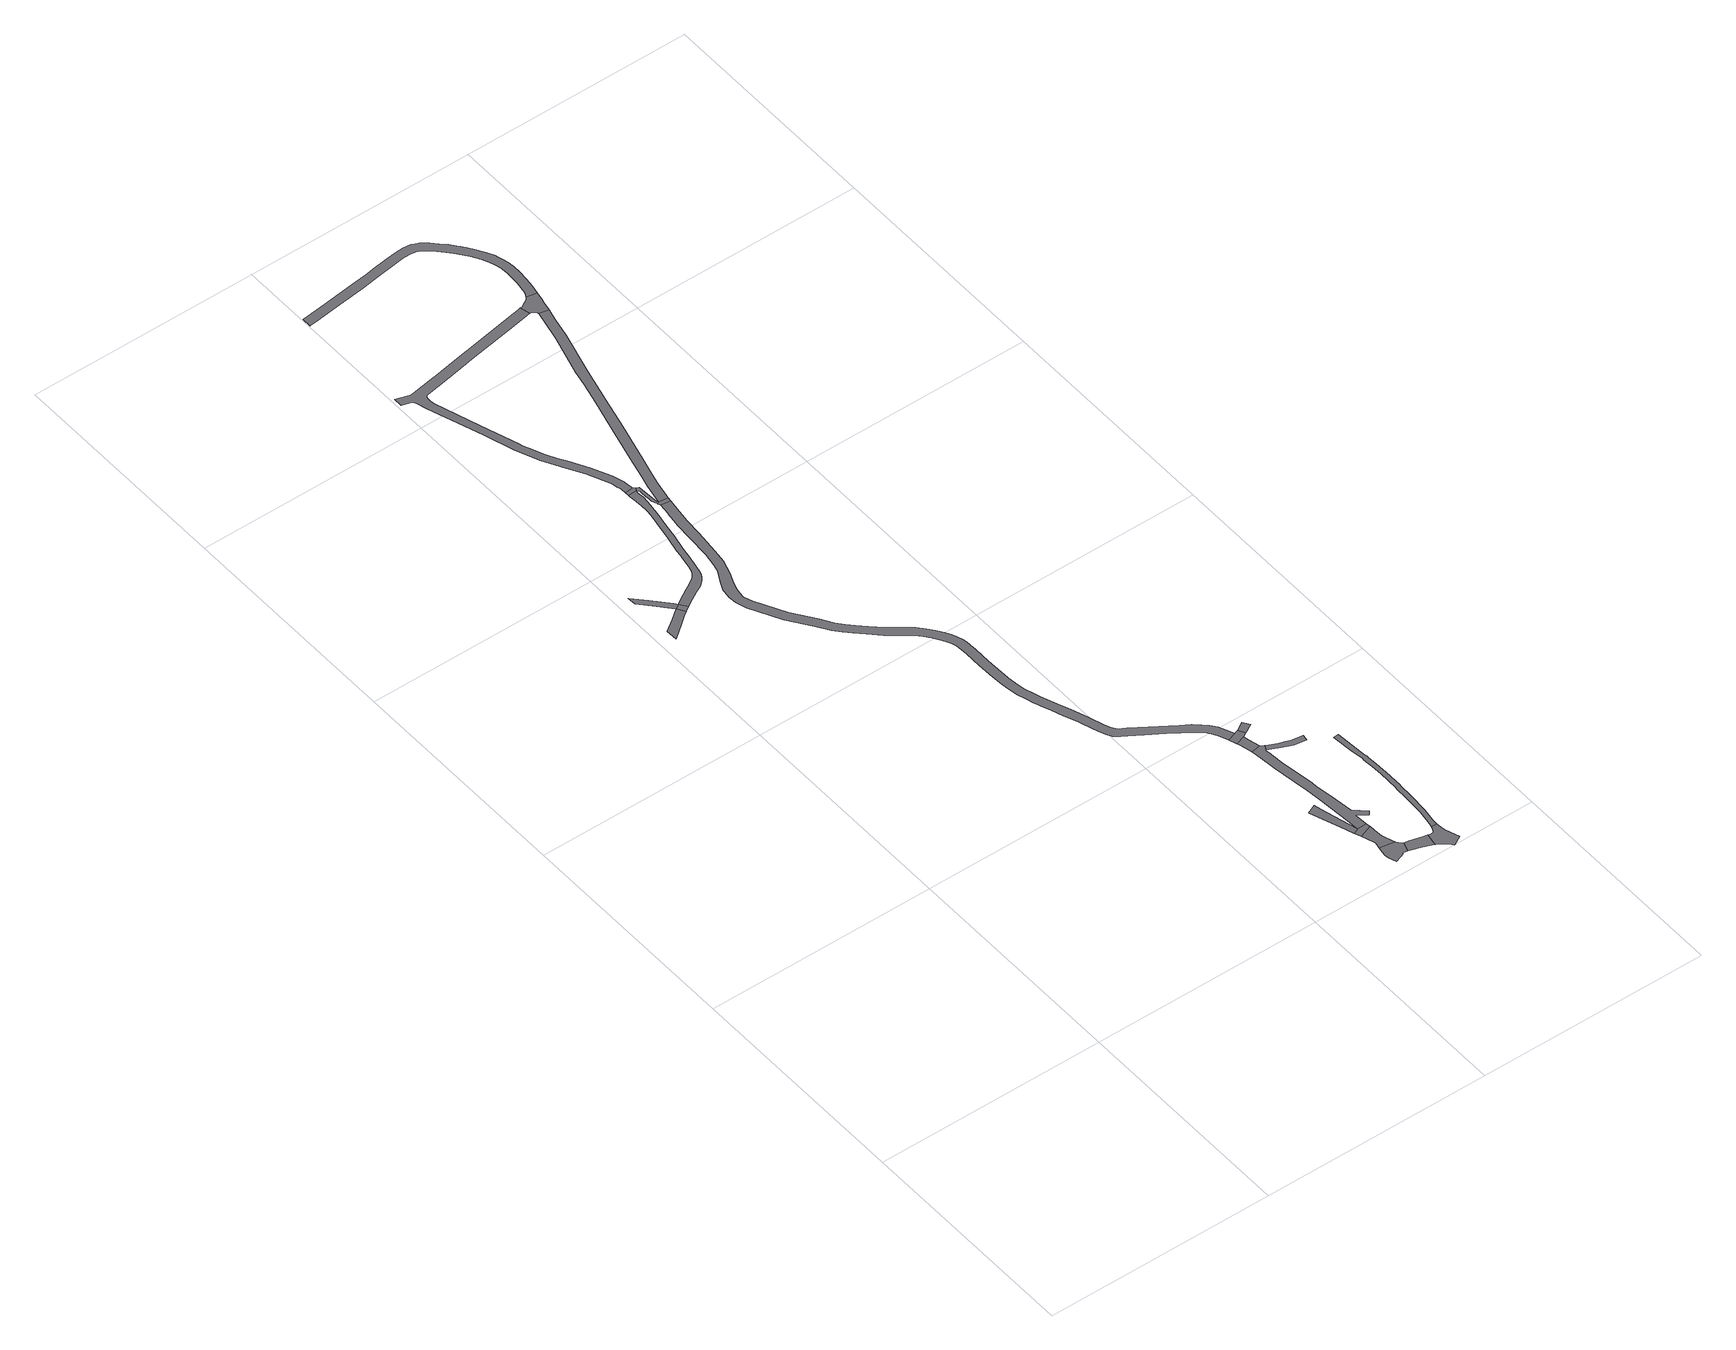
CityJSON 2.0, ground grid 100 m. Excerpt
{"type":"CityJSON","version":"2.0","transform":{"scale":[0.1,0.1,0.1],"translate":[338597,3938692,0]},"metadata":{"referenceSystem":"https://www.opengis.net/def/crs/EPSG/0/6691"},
"CityObjects":{
"road1":{"type":"Road","geometry":[{"type":"MultiSurface","lod":"1","boundaries":[[[0,1,2,3,4,5,6]]]}]},
"road2":{"type":"Road","attributes":{"RoadStructureAttribute.sectionType":"1"},"geometry":[{"type":"MultiSurface","lod":"1","boundaries":[[[7,8,9,10,11,12,13,6]]]}]},
"road3":{"type":"Road","geometry":[{"type":"MultiSurface","lod":"1","boundaries":[[[5,14,7,6]]]}]},
"road4":{"type":"Road","attributes":{"RoadStructureAttribute.sectionType":"1"},"geometry":[{"type":"MultiSurface","lod":"1","boundaries":[[[15,16,17,18,19,20,21,22,23,24,25,26,27,28,29,30,31,32,33,34,7,14,35,36,37,38,39,40,41,42,43,44,45,46,47,48,49,50,51,52,53]]]}]},
"road5":{"type":"Road","geometry":[{"type":"MultiSurface","lod":"1","boundaries":[[[54,55,56,57,58,15,53]]]}]},
"road6":{"type":"Road","attributes":{"RoadStructureAttribute.sectionType":"1"},"geometry":[{"type":"MultiSurface","lod":"1","boundaries":[[[59,60,61,62,54,53,63,64,65,66,67,68,69]]]}]},
"road7":{"type":"Road","geometry":[{"type":"MultiSurface","lod":"1","boundaries":[[[70,71,72,73,59,69]]]}]},
"road8":{"type":"Road","attributes":{"RoadStructureAttribute.sectionType":"1"},"geometry":[{"type":"MultiSurface","lod":"1","boundaries":[[[71,74,75,76,77,78,79,80,81,82,83,84,85,86,87,88,89,90,91,92,93,94,95,96,97,98,99,100,101,102,103,104,105,106,107,108,109,110,111,112,113,114,115,116,117,118,119,120,121,122,123,124,125,126,127,128,129,130,131,132,133,134,135,136,137,138,139,140,141,142,143,144,145,146,147,148,149,150,151,152,153,154,155,156,157,158,159,160,161,162,163,164,165,166,167,168,169,170,171,172,173,174,175,176,177,178,179,180,181,182,183,184,185,186,187,188,189,190,191,72]]]}]},
"road9":{"type":"Road","attributes":{"RoadStructureAttribute.sectionType":"1"},"geometry":[{"type":"MultiSurface","lod":"1","boundaries":[[[192,193,194,195,196,197,198,199,200,201,202,203,204,205,206,207,208,209,210,211,212,213,214,215,216,217,218,219,220,221,222,223,224,225,226,227,228,229,230,231,232,233,234,235,236,237,238,239,240,241,242,243,244,245,246,247,248,249,250,251,57,56]]]}]},
"road10":{"type":"Road","attributes":{"RoadStructureAttribute.sectionType":"1"},"geometry":[{"type":"MultiSurface","lod":"1","boundaries":[[[252,253,254,255,256,257,258,259]]]}]},
"road11":{"type":"Road","geometry":[{"type":"MultiSurface","lod":"1","boundaries":[[[260,261,262,263,264,265,266,267,268,269,270,271,272,273]]]}]},
"road12":{"type":"Road","attributes":{"RoadStructureAttribute.sectionType":"1"},"geometry":[{"type":"MultiSurface","lod":"1","boundaries":[[[272,274,275,276,277,278,279,280,281,282,273]]]}]},
"road13":{"type":"Road","geometry":[{"type":"MultiSurface","lod":"1","boundaries":[[[279,278,283,252,259]]]}]},
"road14":{"type":"Road","attributes":{"RoadStructureAttribute.sectionType":"1"},"geometry":[{"type":"MultiSurface","lod":"1","boundaries":[[[284,285,270,269,286,287,288,289,290]]]}]},
"road15":{"type":"Road","geometry":[{"type":"MultiSurface","lod":"1","boundaries":[[[283,291,292,293,294,295,296,297,298,299,300,301,302,303,304,305,306,307,308,309,310,311,312,313,252]]]}]},
"road16":{"type":"Road","geometry":[{"type":"MultiSurface","lod":"1","boundaries":[[[314,315,316,305,304,317,318,319]]]}]},
"road17":{"type":"Road","geometry":[{"type":"MultiSurface","lod":"1","boundaries":[[[320,136,135,314,319,321]]]}]},
"road18":{"type":"Road","geometry":[{"type":"MultiSurface","lod":"1","boundaries":[[[289,322,323,324,325,326,327,328,329,330,331,332,333,334,290]]]}]},
"road19":{"type":"Road","geometry":[{"type":"MultiSurface","lod":"1","boundaries":[[[335,336,337,338,339,320,321]]]}]},
"road20":{"type":"Road","attributes":{"RoadStructureAttribute.sectionType":"1"},"geometry":[{"type":"MultiSurface","lod":"1","boundaries":[[[340,341,342,343,344,345,346,347,348,349,350,59,73,351,352,353,354,355,356,357,358,359,360,361,362]]]}]},
"road21":{"type":"Road","geometry":[{"type":"MultiSurface","lod":"1","boundaries":[[[363,364,365,366,367,368,369,370,371,372,373,374,303,302]]]}]},
"road22":{"type":"Road","attributes":{"RoadStructureAttribute.sectionType":"1"},"geometry":[{"type":"MultiSurface","lod":"1","boundaries":[[[375,376,377,378,379,380,381,382,383,384,385,386,387,388,389,390,391,392,393,394,395,396,397,398,399,400,401,402,403,404,405,406,407,408,409,410,411,412,413,414,415,416,417,418,419,420,421,422,423,424,425,426,427,428,429,430,431,432,433,434,435,436,437,438]]]}]},
"road23":{"type":"Road","attributes":{"RoadStructureAttribute.sectionType":"1"},"geometry":[{"type":"MultiSurface","lod":"1","boundaries":[[[439,440,441,442,443,444,445,446,447,448,449,450,451,452,453,454,455,456,457,458,459,460,461,462,463,331,330]]]}]},
"road24":{"type":"Road","geometry":[{"type":"MultiSurface","lod":"1","boundaries":[[[361,464,465,438,437,466,467,468,469,219,218,470,471,472,473,362]]]}]}
},
"vertices":[
[114,2663,0],[64,2626,0],[65,2576,0],[129,2626,0],[162,2651,0],[182,2665,0],[161,2697,0],
[181,2712,0],[168,2726,0],[106,2794,0],[57,2848,0],[58,2810,0],[102,2762,0],[140,2720,0],
[203,2679,0],
[383,3262,0],[383,3252,0],[385,3221,0],[388,3191,0],[388,3162,0],[384,3131,0],[370,3056,0],[360,3001,0],[346,2931,0],[342,2904,0],[339,2890,0],[330,2841,0],[324,2814,0],[315,2800,0],[307,2789,0],[300,2783,0],[280,2770,0],[250,2753,0],[224,2738,0],[203,2725,0],[219,2689,0],[270,2719,0],[300,2735,0],[322,2753,0],[326,2758,0],[334,2768,0],[341,2780,0],[345,2792,0],[354,2836,0],[364,2886,0],[371,2927,0],[385,2996,0],[394,3052,0],[408,3127,0],[413,3161,0],[417,3195,0],[420,3223,0],[417,3252,0],[418,3263,0],
[426,3277,0],[424,3278,0],[417,3283,0],[382,3280,0],[383,3277,0],
[449,3169,0],[447,3170,0],[445,3176,0],[438,3270,0],[429,3257,0],[429,3243,0],[429,3220,0],[431,3203,0],[431,3190,0],[435,3176,0],[440,3165,0],
[440,3164,0],[445,3153,0],[486,3147,0],[488,3163,0],
[439,3103,0],[437,3088,0],[435,3078,0],[429,3032,0],[424,2957,0],[416,2851,0],[407,2789,0],[403,2774,0],[400,2758,0],[389,2738,0],[370,2704,0],[354,2667,0],[353,2658,0],[348,2625,0],[351,2590,0],[366,2544,0],[436,2411,0],[503,2314,0],[537,2262,0],[564,2232,0],[591,2203,0],[626,2169,0],[673,2125,0],[713,2093,0],[759,2057,0],[782,2031,0],[801,2006,0],[819,1980,0],[832,1958,0],[840,1941,0],[845,1924,0],[848,1908,0],[850,1866,0],[850,1790,0],[852,1713,0],[854,1672,0],[854,1671,0],[858,1633,0],[865,1590,0],[879,1544,0],[887,1517,0],[895,1496,0],[898,1489,0],[914,1445,0],[933,1397,0],[955,1339,0],[961,1323,0],[982,1255,0],[994,1226,0],[1008,1205,0],[1021,1193,0],[1031,1186,0],[1052,1172,0],[1102,1140,0],[1170,1095,0],[1213,1066,0],[1247,1043,0],[1271,1023,0],[1288,1006,0],[1304,986,0],[1315,962,0],[1329,930,0],[1366,944,0],[1352,978,0],[1338,1007,0],[1319,1032,0],[1298,1053,0],[1271,1075,0],[1235,1099,0],[1141,1163,0],[1076,1205,0],[1046,1224,0],[1039,1231,0],[1029,1245,0],[1019,1269,0],[999,1335,0],[971,1411,0],[951,1460,0],[936,1501,0],[925,1530,0],[917,1554,0],[904,1599,0],[898,1639,0],[893,1675,0],[892,1700,0],[892,1715,0],[890,1789,0],[890,1867,0],[890,1876,0],[887,1913,0],[884,1933,0],[878,1955,0],[867,1977,0],[853,2002,0],[834,2030,0],[813,2056,0],[786,2086,0],[738,2125,0],[699,2155,0],[653,2198,0],[619,2231,0],[594,2258,0],[569,2286,0],[537,2336,0],[470,2432,0],[403,2560,0],[391,2596,0],[393,2623,0],[398,2650,0],[410,2683,0],[425,2718,0],[437,2752,0],[446,2782,0],[446,2783,0],[455,2846,0],[464,2954,0],[469,3028,0],[479,3098,0],
[415,3306,0],[414,3310,0],[412,3326,0],[405,3357,0],[397,3379,0],[359,3459,0],[315,3539,0],[296,3573,0],[272,3617,0],[251,3664,0],[237,3700,0],[232,3715,0],[178,3880,0],[116,4072,0],[113,4088,0],[113,4098,0],[114,4107,0],[118,4115,0],[122,4117,0],[129,4120,0],[216,4135,0],[304,4152,0],[380,4166,0],[465,4182,0],[604,4206,0],[661,4217,0],[676,4220,0],[665,4262,0],[653,4259,0],[629,4254,0],[456,4224,0],[375,4209,0],[311,4197,0],[208,4178,0],[200,4176,0],[116,4162,0],[88,4156,0],[79,4156,0],[65,4160,0],[16,4175,0],[17,4136,0],[55,4124,0],[61,4119,0],[67,4108,0],[80,4063,0],[141,3885,0],[160,3827,0],[199,3704,0],[220,3651,0],[227,3634,0],[241,3602,0],[279,3534,0],[285,3523,0],[328,3444,0],[340,3419,0],[365,3366,0],[372,3347,0],[378,3320,0],[380,3309,0],[381,3302,0],
[1417,281,0],[1396,355,0],[1372,446,0],[1366,473,0],[1326,456,0],[1354,378,0],[1373,324,0],[1392,271,0],
[1413,133,0],[1411,112,0],[1414,94,0],[1420,76,0],[1425,63,0],[1468,79,0],[1470,84,0],[1474,85,0],[1480,83,0],[1490,80,0],[1505,122,0],[1494,129,0],[1483,144,0],[1418,156,0],
[1476,162,0],[1468,185,0],[1464,202,0],[1462,224,0],[1459,263,0],[1403,242,0],[1421,194,0],[1423,184,0],[1419,164,0],
[1457,283,0],
[1582,104,0],[1525,118,0],[1496,78,0],[1546,63,0],[1570,54,0],[1588,46,0],[1598,100,0],
[1454,341,0],[1493,312,0],[1506,328,0],[1457,375,0],[1443,476,0],[1441,486,0],[1433,550,0],[1431,569,0],[1410,721,0],[1403,790,0],[1400,808,0],[1403,808,0],[1414,827,0],[1397,836,0],[1358,829,0],[1361,803,0],[1363,786,0],[1371,716,0],[1391,565,0],[1393,550,0],[1395,532,0],[1401,482,0],[1414,337,0],
[1341,895,0],[1344,884,0],[1352,857,0],[1391,866,0],[1386,885,0],[1380,908,0],
[1384,949,0],[1399,919,0],
[1591,44,0],[1613,29,0],[1625,20,0],[1632,15,0],[1645,0,0],[1685,22,0],[1662,85,0],[1661,103,0],[1660,125,0],[1635,125,0],[1627,104,0],[1622,98,0],[1612,97,0],
[1414,928,0],[1427,936,0],[1440,943,0],[1421,971,0],[1401,958,0],
[700,4196,0],[699,4188,0],[691,4152,0],[670,4058,0],[621,3878,0],[606,3811,0],[582,3712,0],[545,3566,0],[499,3387,0],[480,3310,0],[466,3255,0],[490,3174,0],[505,3246,0],[521,3311,0],[538,3379,0],[584,3556,0],[620,3700,0],[645,3804,0],[660,3868,0],[709,4049,0],[730,4142,0],[741,4190,0],[700,4199,0],
[1423,796,0],[1455,781,0],[1482,770,0],[1500,764,0],[1521,760,0],[1552,756,0],[1556,782,0],[1525,785,0],[1504,790,0],[1486,796,0],[1459,805,0],[1428,819,0],
[769,4325,0],[774,4366,0],[777,4412,0],[777,4445,0],[775,4474,0],[769,4498,0],[764,4515,0],[759,4530,0],[743,4565,0],[719,4603,0],[700,4630,0],[688,4645,0],[678,4657,0],[659,4680,0],[635,4705,0],[610,4730,0],[588,4747,0],[583,4751,0],[567,4758,0],[553,4764,0],[520,4768,0],[482,4766,0],[438,4761,0],[367,4750,0],[327,4744,0],[276,4736,0],[129,4718,0],[120,4717,0],[8,4703,0],[6,4661,0],[9,4662,0],[32,4665,0],[125,4676,0],[160,4680,0],[282,4695,0],[330,4703,0],[373,4709,0],[443,4720,0],[485,4725,0],[519,4727,0],[543,4724,0],[562,4716,0],[562,4715,0],[583,4700,0],[606,4678,0],[629,4654,0],[648,4631,0],[668,4606,0],[686,4581,0],[708,4546,0],[721,4515,0],[731,4488,0],[735,4468,0],[736,4461,0],[737,4443,0],[737,4430,0],[737,4414,0],[735,4370,0],[730,4331,0],[728,4324,0],[724,4310,0],[720,4300,0],[717,4294,0],[761,4285,0],
[1661,150,0],[1669,208,0],[1674,298,0],[1676,358,0],[1677,365,0],[1677,450,0],[1675,503,0],[1673,547,0],[1673,556,0],[1672,557,0],[1670,576,0],[1666,609,0],[1659,707,0],[1638,705,0],[1646,607,0],[1653,554,0],[1653,547,0],[1654,523,0],[1655,502,0],[1657,451,0],[1657,365,0],[1656,356,0],[1654,298,0],[1649,210,0],[1641,152,0],
[750,4233,0],[753,4244,0],[709,4285,0],[702,4279,0],[688,4271,0],[674,4264,0],[684,4219,0],[691,4215,0],[698,4209,0],[699,4204,0]
]}
